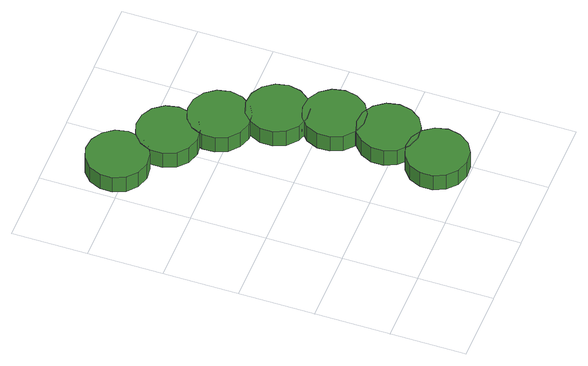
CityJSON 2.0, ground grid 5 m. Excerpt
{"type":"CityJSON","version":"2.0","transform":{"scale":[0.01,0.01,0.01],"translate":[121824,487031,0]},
"CityObjects":{
"tree1":{"type":"SolitaryVegetationObject","attributes":{"function":"something"},"geometry":[{"type":"MultiSurface","lod":"1","boundaries":[[[0,1,2,3,4,5,6,7,8,9,10,11,12,13,14]],[[15,16,17,18,19,20,21,22,23,24,25,26,27,28,29]],[[0,29,28,1]],[[1,28,27,2]],[[2,27,26,3]],[[3,26,25,4]],[[4,25,24,5]],[[5,24,23,6]],[[6,23,22,7]],[[7,22,21,8]],[[8,21,20,9]],[[9,20,19,10]],[[10,19,18,11]],[[11,18,17,12]],[[12,17,16,13]],[[13,16,15,14]],[[14,15,29,0]]]}]},
"tree2":{"type":"SolitaryVegetationObject","attributes":{"function":"something"},"geometry":[{"type":"MultiSurface","lod":"1","boundaries":[[[30,31,32,33,34,35,36,37,38,39,40,41,42,43,44]],[[45,46,47,48,49,50,51,52,53,54,55,56,57,58,59]],[[30,59,58,31]],[[31,58,57,32]],[[32,57,56,33]],[[33,56,55,34]],[[34,55,54,35]],[[35,54,53,36]],[[36,53,52,37]],[[37,52,51,38]],[[38,51,50,39]],[[39,50,49,40]],[[40,49,48,41]],[[41,48,47,42]],[[42,47,46,43]],[[43,46,45,44]],[[44,45,59,30]]]}]},
"tree3":{"type":"SolitaryVegetationObject","attributes":{"function":"something"},"geometry":[{"type":"MultiSurface","lod":"1","boundaries":[[[60,61,62,63,64,65,66,67,68,69,70,71,72,73,74]],[[75,76,77,78,79,80,81,82,83,84,85,86,87,88,89]],[[60,89,88,61]],[[61,88,87,62]],[[62,87,86,63]],[[63,86,85,64]],[[64,85,84,65]],[[65,84,83,66]],[[66,83,82,67]],[[67,82,81,68]],[[68,81,80,69]],[[69,80,79,70]],[[70,79,78,71]],[[71,78,77,72]],[[72,77,76,73]],[[73,76,75,74]],[[74,75,89,60]]]}]},
"tree4":{"type":"SolitaryVegetationObject","attributes":{"function":"something"},"geometry":[{"type":"MultiSurface","lod":"1","boundaries":[[[90,91,92,93,94,95,96,97,98,99,100,101,102,103,104]],[[105,106,107,108,109,110,111,112,113,114,115,116,117,118,119]],[[90,119,118,91]],[[91,118,117,92]],[[92,117,116,93]],[[93,116,115,94]],[[94,115,114,95]],[[95,114,113,96]],[[96,113,112,97]],[[97,112,111,98]],[[98,111,110,99]],[[99,110,109,100]],[[100,109,108,101]],[[101,108,107,102]],[[102,107,106,103]],[[103,106,105,104]],[[104,105,119,90]]]}]},
"tree5":{"type":"SolitaryVegetationObject","attributes":{"function":"something"},"geometry":[{"type":"MultiSurface","lod":"1","boundaries":[[[120,121,122,123,124,125,126,127,128,129,130,131,132,133,134]],[[135,136,137,138,139,140,141,142,143,144,145,146,147,148,149]],[[120,149,148,121]],[[121,148,147,122]],[[122,147,146,123]],[[123,146,145,124]],[[124,145,144,125]],[[125,144,143,126]],[[126,143,142,127]],[[127,142,141,128]],[[128,141,140,129]],[[129,140,139,130]],[[130,139,138,131]],[[131,138,137,132]],[[132,137,136,133]],[[133,136,135,134]],[[134,135,149,120]]]}]},
"tree6":{"type":"SolitaryVegetationObject","attributes":{"function":"something"},"geometry":[{"type":"MultiSurface","lod":"1","boundaries":[[[150,151,152,153,154,155,156,157,158,159,160,161,162,163,164]],[[165,166,167,168,169,170,171,172,173,174,175,176,177,178,179]],[[150,179,178,151]],[[151,178,177,152]],[[152,177,176,153]],[[153,176,175,154]],[[154,175,174,155]],[[155,174,173,156]],[[156,173,172,157]],[[157,172,171,158]],[[158,171,170,159]],[[159,170,169,160]],[[160,169,168,161]],[[161,168,167,162]],[[162,167,166,163]],[[163,166,165,164]],[[164,165,179,150]]]}]},
"tree7":{"type":"SolitaryVegetationObject","attributes":{"function":"something"},"geometry":[{"type":"MultiSurface","lod":"1","boundaries":[[[180,181,182,183,184,185,186,187,188,189,190,191,192,193,194]],[[195,196,197,198,199,200,201,202,203,204,205,206,207,208,209]],[[180,209,208,181]],[[181,208,207,182]],[[182,207,206,183]],[[183,206,205,184]],[[184,205,204,185]],[[185,204,203,186]],[[186,203,202,187]],[[187,202,201,188]],[[188,201,200,189]],[[189,200,199,190]],[[190,199,198,191]],[[191,198,197,192]],[[192,197,196,193]],[[193,196,195,194]],[[194,195,209,180]]]}]}
},
"vertices":[
[450,2076,157],[432,2159,157],[382,2227,157],[308,2270,157],[224,2279,157],[143,2253,157],[80,2196,157],[45,2118,157],[45,2033,157],[80,1955,157],[143,1899,157],[224,1872,157],[308,1881,157],[382,1924,157],[432,1992,157],[432,1992,28],[382,1924,28],[308,1881,28],[224,1872,28],[143,1899,28],[80,1955,28],[45,2033,28],[45,2118,28],[80,2196,28],[143,2253,28],[224,2279,28],[308,2270,28],[382,2227,28],[432,2159,28],[450,2076,28],
[1139,213,164],[1121,296,164],[1071,365,164],[997,407,164],[913,416,164],[832,390,164],[769,333,164],[734,255,164],[734,170,164],[769,93,164],[832,36,164],[913,10,164],[997,18,164],[1071,61,164],[1121,130,164],[1121,130,35],[1071,61,35],[997,18,35],[913,10,35],[832,36,35],[769,93,35],[734,170,35],[734,255,35],[769,333,35],[832,390,35],[913,416,35],[997,407,35],[1071,365,35],[1121,296,35],[1139,213,35],
[748,1851,160],[730,1934,160],[680,2003,160],[607,2045,160],[522,2054,160],[441,2028,160],[378,1971,160],[344,1894,160],[344,1809,160],[378,1731,160],[441,1674,160],[522,1648,160],[607,1657,160],[680,1699,160],[730,1768,160],[730,1768,31],[680,1699,31],[607,1657,31],[522,1648,31],[441,1674,31],[378,1731,31],[344,1809,31],[344,1894,31],[378,1971,31],[441,2028,31],[522,2054,31],[607,2045,31],[680,2003,31],[730,1934,31],[748,1851,31],
[1230,568,166],[1212,651,166],[1162,720,166],[1088,763,166],[1004,771,166],[923,745,166],[860,688,166],[825,611,166],[825,526,166],[860,448,166],[923,391,166],[1004,365,166],[1088,374,166],[1162,416,166],[1212,485,166],[1212,485,37],[1162,416,37],[1088,374,37],[1004,365,37],[923,391,37],[860,448,37],[825,526,37],[825,611,37],[860,688,37],[923,745,37],[1004,771,37],[1088,763,37],[1162,720,37],[1212,651,37],[1230,568,37],
[978,1594,164],[960,1677,164],[910,1745,164],[836,1788,164],[752,1797,164],[671,1771,164],[608,1714,164],[573,1636,164],[573,1551,164],[608,1473,164],[671,1417,164],[752,1390,164],[836,1399,164],[910,1442,164],[960,1510,164],[960,1510,35],[910,1442,35],[836,1399,35],[752,1390,35],[671,1417,35],[608,1473,35],[573,1551,35],[573,1636,35],[608,1714,35],[671,1771,35],[752,1797,35],[836,1788,35],[910,1745,35],[960,1677,35],[978,1594,35],
[1225,924,168],[1207,1007,168],[1158,1076,168],[1084,1119,168],[999,1128,168],[919,1101,168],[855,1044,168],[821,967,168],[821,882,168],[855,804,168],[919,747,168],[999,721,168],[1084,730,168],[1158,772,168],[1207,841,168],[1207,841,39],[1158,772,39],[1084,730,39],[999,721,39],[919,747,39],[855,804,39],[821,882,39],[821,967,39],[855,1044,39],[919,1101,39],[999,1128,39],[1084,1119,39],[1158,1076,39],[1207,1007,39],[1225,924,39],
[1146,1270,168],[1128,1353,168],[1078,1422,168],[1005,1464,168],[920,1473,168],[839,1447,168],[776,1390,168],[741,1312,168],[741,1227,168],[776,1150,168],[839,1093,168],[920,1067,168],[1005,1075,168],[1078,1118,168],[1128,1187,168],[1128,1187,39],[1078,1118,39],[1005,1075,39],[920,1067,39],[839,1093,39],[776,1150,39],[741,1227,39],[741,1312,39],[776,1390,39],[839,1447,39],[920,1473,39],[1005,1464,39],[1078,1422,39],[1128,1353,39],[1146,1270,39]
]}
